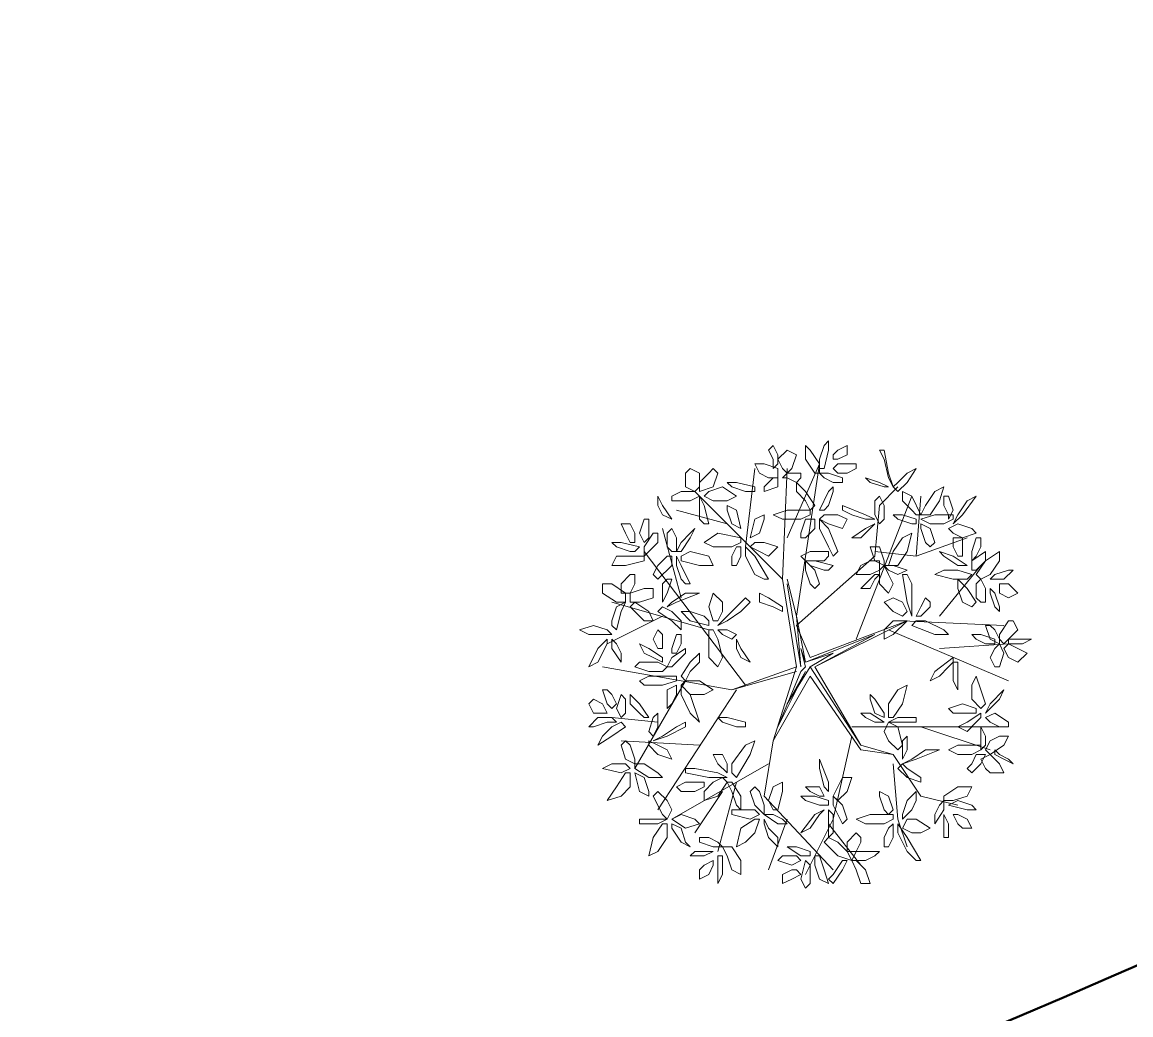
# Model space of a CAD drawing. Header units: millimetres. Extents: x 2364 to 2508, y 1551 to 1771.
# Drawn here: x 2451.59 to 2458.37, y 1623.17 to 1629.25 of the extents above; entities that cross this region are included whole.
import ezdxf

# ---------------------------------------------------------------- set-up
doc = ezdxf.new("R2010")
doc.units = ezdxf.units.MM
doc.layers.add('PDF_0', color=7, linetype='Continuous')

msp = doc.modelspace()

# ---------------------------------------------------------------- linework, layer by layer
at = {"layer": 'PDF_0', "lineweight": 9}
for points in [[(2456.1858, 1626.5184), (2456.2141, 1626.5467), (2456.2141, 1626.6032), (2456.1858, 1626.6596), (2456.1576, 1626.6314), (2456.1858, 1626.5749)], [(2456.2706, 1626.4902), (2456.2423, 1626.5184), (2456.2141, 1626.5749), (2456.2706, 1626.6314), (2456.327, 1626.6032), (2456.2988, 1626.5184)], [(2456.4682, 1626.4902), (2456.44, 1626.4902), (2456.3835, 1626.5749), (2456.3835, 1626.6596), (2456.4118, 1626.6314), (2456.4682, 1626.5467)], [(2456.4682, 1626.5749), (2456.4965, 1626.6596), (2456.5247, 1626.6879), (2456.5247, 1626.6314), (2456.4965, 1626.5184), (2456.4682, 1626.5184)], [(2456.553, 1626.5749), (2456.553, 1626.6032), (2456.5812, 1626.6314), (2456.6377, 1626.6596), (2456.6377, 1626.6032), (2456.5812, 1626.5749)], [(2456.8636, 1626.5749), (2456.8918, 1626.462), (2456.9201, 1626.4055), (2456.8918, 1626.4902), (2456.8636, 1626.6314), (2456.8354, 1626.6314)], [(2455.734, 1626.4902), (2455.734, 1626.4055), (2455.7058, 1626.3772), (2455.6493, 1626.4055), (2455.6493, 1626.4902), (2455.6775, 1626.5184)], [(2455.8187, 1626.5184), (2455.847, 1626.4902), (2455.8187, 1626.4055), (2455.734, 1626.3772), (2455.734, 1626.4337), (2455.7905, 1626.4902)], [(2456.1576, 1626.462), (2456.1011, 1626.4902), (2456.0729, 1626.5467), (2456.1294, 1626.5467), (2456.2141, 1626.5184), (2456.2141, 1626.462)], [(2456.6377, 1626.4902), (2456.5812, 1626.4902), (2456.553, 1626.5184), (2456.5812, 1626.5467), (2456.6942, 1626.5467), (2456.6942, 1626.5184)], [(2456.9201, 1626.4055), (2456.9483, 1626.3772), (2457.0048, 1626.4337), (2457.0613, 1626.5184), (2457.0048, 1626.4902), (2456.9483, 1626.4337)], [(2456.0164, 1626.3772), (2455.9317, 1626.4055), (2455.9035, 1626.4337), (2455.9599, 1626.4337), (2456.0729, 1626.4055), (2456.0729, 1626.3772)], [(2456.1294, 1626.4055), (2456.1294, 1626.3772), (2456.2141, 1626.4055), (2456.2141, 1626.462), (2456.1858, 1626.462)], [(2456.327, 1626.4337), (2456.2706, 1626.462), (2456.2423, 1626.462), (2456.2706, 1626.4902), (2456.3553, 1626.4902), (2456.3553, 1626.462)], [(2456.3835, 1626.3208), (2456.327, 1626.3772), (2456.327, 1626.4337), (2456.3835, 1626.3772), (2456.44, 1626.2925), (2456.4118, 1626.2643)], [(2456.553, 1626.4337), (2456.4965, 1626.462), (2456.4682, 1626.4902), (2456.5247, 1626.4902), (2456.6094, 1626.462), (2456.6094, 1626.4337)], [(2456.7789, 1626.4337), (2456.7506, 1626.462), (2456.8354, 1626.4337), (2456.8918, 1626.4055), (2456.8636, 1626.4055)], [(2455.6211, 1626.3772), (2455.7058, 1626.3772), (2455.734, 1626.349), (2455.6775, 1626.3208), (2455.5646, 1626.3208), (2455.5646, 1626.349)], [(2455.7623, 1626.349), (2455.7905, 1626.3772), (2455.8752, 1626.4055), (2455.9599, 1626.349), (2455.9035, 1626.3208), (2455.8187, 1626.3208)], [(2456.5247, 1626.2925), (2456.553, 1626.3772), (2456.553, 1626.4055), (2456.5247, 1626.3772), (2456.4682, 1626.2643), (2456.4965, 1626.2643)], [(2457.033, 1626.2643), (2456.9766, 1626.3208), (2456.9766, 1626.3772), (2457.033, 1626.349), (2457.0895, 1626.236), (2457.0613, 1626.236)], [(2457.0895, 1626.236), (2457.146, 1626.236), (2457.2025, 1626.3208), (2457.2307, 1626.4055), (2457.1742, 1626.3772), (2457.1178, 1626.2925)], [(2455.5081, 1626.236), (2455.5646, 1626.2078), (2455.5081, 1626.2925), (2455.4799, 1626.349), (2455.4799, 1626.2925)], [(2455.734, 1626.2078), (2455.734, 1626.2925), (2455.734, 1626.349), (2455.7623, 1626.2925), (2455.7905, 1626.1796), (2455.7623, 1626.1796)], [(2455.9317, 1626.1796), (2455.9882, 1626.1513), (2455.9599, 1626.2643), (2455.9035, 1626.2925), (2455.9035, 1626.2643)], [(2456.6659, 1626.236), (2456.7506, 1626.2078), (2456.8071, 1626.2078), (2456.7506, 1626.236), (2456.6094, 1626.2925), (2456.6094, 1626.2643)], [(2456.8354, 1626.1796), (2456.8636, 1626.2078), (2456.8636, 1626.2925), (2456.8354, 1626.349), (2456.8071, 1626.3208), (2456.8071, 1626.236)], [(2457.2307, 1626.2925), (2457.259, 1626.236), (2457.259, 1626.2078), (2457.2872, 1626.2643), (2457.259, 1626.349), (2457.2307, 1626.349)], [(2457.3719, 1626.3208), (2457.4284, 1626.349), (2457.3437, 1626.236), (2457.2872, 1626.1796), (2457.3154, 1626.236)], [(2456.1011, 1626.1231), (2456.0446, 1626.0948), (2456.0729, 1626.2078), (2456.1294, 1626.236), (2456.1294, 1626.2078)], [(2456.3553, 1626.2078), (2456.2423, 1626.2078), (2456.1858, 1626.236), (2456.2706, 1626.2643), (2456.4118, 1626.2643), (2456.4118, 1626.236)], [(2456.4682, 1626.2078), (2456.4965, 1626.236), (2456.5812, 1626.236), (2456.6377, 1626.2078), (2456.6094, 1626.1513), (2456.5247, 1626.1796)], [(2457.033, 1626.1796), (2456.9483, 1626.2078), (2456.9201, 1626.236), (2456.9766, 1626.236), (2457.0613, 1626.2078), (2457.0613, 1626.1796)], [(2457.2307, 1626.1796), (2457.146, 1626.1796), (2457.0895, 1626.2078), (2457.1742, 1626.236), (2457.2872, 1626.236), (2457.2872, 1626.2078)], [(2455.3387, 1626.0666), (2455.3104, 1626.0666), (2455.2822, 1626.1231), (2455.2539, 1626.1796), (2455.3104, 1626.1796), (2455.3387, 1626.1231)], [(2455.4234, 1626.1513), (2455.4234, 1626.0948), (2455.3951, 1626.0666), (2455.3669, 1626.1231), (2455.3951, 1626.2078), (2455.4234, 1626.2078)], [(2456.3553, 1626.0948), (2456.3835, 1626.0948), (2456.44, 1626.1513), (2456.44, 1626.2078), (2456.3835, 1626.2078), (2456.3553, 1626.1231)], [(2456.5247, 1626.0384), (2456.4682, 1626.1513), (2456.4682, 1626.2078), (2456.5247, 1626.1513), (2456.5812, 1626.0101), (2456.553, 1625.9819)], [(2456.7224, 1626.0948), (2456.7789, 1626.1513), (2456.8071, 1626.1796), (2456.7506, 1626.1513), (2456.6659, 1626.0948), (2456.6942, 1626.0948)], [(2457.1178, 1626.0666), (2457.0895, 1626.1513), (2457.0895, 1626.1796), (2457.146, 1626.1513), (2457.1742, 1626.0666), (2457.146, 1626.0384)], [(2457.259, 1626.1513), (2457.2872, 1626.1231), (2457.3437, 1626.0948), (2457.4284, 1626.1231), (2457.4002, 1626.1513), (2457.3154, 1626.1796)], [(2455.4799, 1626.0666), (2455.4234, 1626.0101), (2455.3951, 1625.9819), (2455.3951, 1626.0384), (2455.4516, 1626.1231), (2455.4799, 1626.1231)], [(2455.5363, 1626.0384), (2455.5363, 1626.1231), (2455.5646, 1626.1513), (2455.5928, 1626.0948), (2455.5928, 1626.0101), (2455.5646, 1626.0101)], [(2455.6211, 1626.0666), (2455.6775, 1626.1231), (2455.7058, 1626.1513), (2455.6775, 1626.0948), (2455.6211, 1626.0101), (2455.5928, 1626.0101)], [(2455.9317, 1626.0384), (2455.8187, 1626.0384), (2455.7623, 1626.0666), (2455.847, 1626.1231), (2455.9882, 1626.0948), (2455.9882, 1626.0666)], [(2456.8918, 1625.9254), (2456.9483, 1625.9254), (2457.0048, 1626.0101), (2457.033, 1626.1231), (2456.9766, 1626.0948), (2456.9201, 1626.0101)], [(2457.3437, 1625.9819), (2457.3154, 1625.9819), (2457.2872, 1626.0384), (2457.2872, 1626.0948), (2457.3437, 1626.0948), (2457.3437, 1626.0384)], [(2457.4566, 1626.0384), (2457.4284, 1625.9819), (2457.4002, 1625.9536), (2457.4002, 1626.0101), (2457.4284, 1626.0948), (2457.4566, 1626.0948)], [(2455.3104, 1626.0101), (2455.2257, 1626.0384), (2455.1975, 1626.0666), (2455.2539, 1626.0666), (2455.3669, 1626.0384), (2455.3387, 1626.0101)], [(2455.9317, 1625.9254), (2455.9599, 1625.9254), (2455.9882, 1625.9819), (2455.9882, 1626.0384), (2455.9599, 1626.0384), (2455.9317, 1625.9819)], [(2456.0729, 1625.8689), (2456.0164, 1625.9819), (2456.0164, 1626.0384), (2456.0729, 1625.9819), (2456.1576, 1625.8407), (2456.1294, 1625.8407)], [(2456.0446, 1626.0384), (2456.0729, 1626.0666), (2456.1294, 1626.0666), (2456.2141, 1626.0384), (2456.1576, 1625.9819), (2456.1011, 1626.0101)], [(2456.8354, 1626.0384), (2456.8636, 1625.9536), (2456.8636, 1625.9254), (2456.8071, 1625.9536), (2456.7789, 1626.0384), (2456.8071, 1626.0384)], [(2455.3951, 1625.9819), (2455.3951, 1625.9536), (2455.2822, 1625.9254), (2455.1975, 1625.9254), (2455.2257, 1625.9819), (2455.3387, 1625.9819)], [(2455.4799, 1625.9254), (2455.5363, 1625.9819), (2455.5646, 1625.9819), (2455.5646, 1625.9254), (2455.4799, 1625.8407), (2455.4516, 1625.8689)], [(2455.6211, 1625.8407), (2455.5928, 1625.9254), (2455.5928, 1625.9819), (2455.6211, 1625.9254), (2455.6775, 1625.8124), (2455.6493, 1625.8124)], [(2455.6211, 1625.9819), (2455.6211, 1625.9536), (2455.734, 1625.9254), (2455.8187, 1625.9254), (2455.7905, 1625.9819), (2455.6775, 1626.0101)], [(2456.4965, 1625.9536), (2456.3835, 1625.9536), (2456.3553, 1625.9819), (2456.4118, 1626.0101), (2456.5247, 1626.0101), (2456.5247, 1625.9819)], [(2456.4965, 1625.8972), (2456.4118, 1625.9254), (2456.3835, 1625.9536), (2456.44, 1625.9536), (2456.553, 1625.9254), (2456.5247, 1625.8972)], [(2456.4118, 1625.8124), (2456.3835, 1625.8972), (2456.3835, 1625.9536), (2456.44, 1625.8972), (2456.4682, 1625.8124), (2456.44, 1625.7842)], [(2456.8354, 1625.9536), (2456.8354, 1625.8972), (2456.7789, 1625.8689), (2456.6942, 1625.8689), (2456.7224, 1625.9254), (2456.7789, 1625.9536)], [(2457.3154, 1625.9254), (2457.2307, 1625.9819), (2457.2025, 1626.0101), (2457.2872, 1625.9819), (2457.3719, 1625.9254), (2457.3437, 1625.9254)], [(2457.4849, 1625.9536), (2457.4284, 1625.8972), (2457.4002, 1625.8972), (2457.4002, 1625.9536), (2457.4849, 1626.0101), (2457.4849, 1625.9819)], [(2457.4566, 1625.8407), (2457.4284, 1625.8689), (2457.4849, 1625.9536), (2457.5696, 1626.0101), (2457.5696, 1625.9536), (2457.5131, 1625.8689)], [(2456.8918, 1625.8689), (2456.9201, 1625.8124), (2456.8918, 1625.756), (2456.8354, 1625.8124), (2456.8354, 1625.8972), (2456.8636, 1625.9254)], [(2456.9483, 1625.8689), (2457.0048, 1625.8972), (2456.9201, 1625.9254), (2456.8636, 1625.9254), (2456.8918, 1625.8972)], [(2457.4002, 1625.8689), (2457.3719, 1625.8407), (2457.2872, 1625.8407), (2457.1742, 1625.8689), (2457.2307, 1625.8972), (2457.3154, 1625.8972)], [(2457.5414, 1625.8689), (2457.5131, 1625.8407), (2457.5978, 1625.8407), (2457.6543, 1625.8972), (2457.6261, 1625.8972)], [(2455.3387, 1625.8124), (2455.3104, 1625.756), (2455.2539, 1625.756), (2455.2539, 1625.8124), (2455.3104, 1625.8689), (2455.3387, 1625.8689)], [(2455.5081, 1625.8124), (2455.5081, 1625.7277), (2455.5081, 1625.6995), (2455.5363, 1625.756), (2455.5646, 1625.8407), (2455.5363, 1625.8407)], [(2456.8354, 1625.8689), (2456.8071, 1625.8689), (2456.7789, 1625.8407), (2456.7224, 1625.7842), (2456.7789, 1625.7842), (2456.8071, 1625.8407)], [(2457.033, 1625.8124), (2457.033, 1625.6712), (2457.033, 1625.6148), (2457.0048, 1625.6995), (2456.9766, 1625.8689), (2457.0048, 1625.8689)], [(2457.3437, 1625.6995), (2457.3154, 1625.7842), (2457.3154, 1625.8407), (2457.3719, 1625.7842), (2457.4284, 1625.6995), (2457.4002, 1625.6712)], [(2457.4284, 1625.7277), (2457.4284, 1625.8124), (2457.4566, 1625.8407), (2457.4849, 1625.7842), (2457.4849, 1625.6995), (2457.4566, 1625.6995)], [(2455.1975, 1625.8124), (2455.2822, 1625.756), (2455.2822, 1625.6995), (2455.2257, 1625.6995), (2455.141, 1625.756), (2455.141, 1625.8124)], [(2455.4516, 1625.7842), (2455.4516, 1625.7277), (2455.3669, 1625.6995), (2455.3104, 1625.6995), (2455.3104, 1625.756), (2455.3951, 1625.7842)], [(2455.6493, 1625.756), (2455.5646, 1625.6995), (2455.5363, 1625.6712), (2455.5928, 1625.6995), (2455.734, 1625.756), (2455.7058, 1625.756)], [(2455.847, 1625.5865), (2455.8187, 1625.5865), (2455.7905, 1625.6712), (2455.8187, 1625.756), (2455.8752, 1625.6995), (2455.8752, 1625.643)], [(2456.1858, 1625.6712), (2456.1011, 1625.6995), (2456.1011, 1625.756), (2456.1576, 1625.7277), (2456.2423, 1625.6712), (2456.2423, 1625.643)], [(2457.5414, 1625.6712), (2457.5131, 1625.756), (2457.5131, 1625.7842), (2457.5414, 1625.756), (2457.5696, 1625.6712), (2457.5696, 1625.643)], [(2457.5696, 1625.7842), (2457.5696, 1625.8124), (2457.6261, 1625.8124), (2457.6825, 1625.756), (2457.6261, 1625.7277), (2457.5696, 1625.756)], [(2455.1975, 1625.5865), (2455.2257, 1625.6712), (2455.2822, 1625.6995), (2455.2539, 1625.643), (2455.2257, 1625.5301), (2455.1975, 1625.5583)], [(2455.3104, 1625.6712), (2455.3387, 1625.6995), (2455.4234, 1625.643), (2455.4516, 1625.5865), (2455.3951, 1625.5865), (2455.3387, 1625.643)], [(2455.9882, 1625.643), (2455.9035, 1625.5865), (2455.847, 1625.5583), (2455.9035, 1625.6148), (2456.0164, 1625.7277), (2456.0446, 1625.6995)], [(2457.0048, 1625.643), (2456.9766, 1625.6148), (2456.9201, 1625.643), (2456.8636, 1625.6995), (2456.9201, 1625.7277), (2456.9766, 1625.6995)], [(2457.146, 1625.6995), (2457.1178, 1625.7277), (2457.0895, 1625.6712), (2457.0613, 1625.6148), (2457.0895, 1625.6148), (2457.146, 1625.6712)], [(2455.5081, 1625.6712), (2455.4799, 1625.643), (2455.5646, 1625.5865), (2455.6211, 1625.5301), (2455.6211, 1625.5865), (2455.5646, 1625.643)], [(2455.7623, 1625.6148), (2455.6775, 1625.643), (2455.6211, 1625.643), (2455.6775, 1625.5865), (2455.7905, 1625.5583), (2455.7905, 1625.5865)], [(2455.1975, 1625.5018), (2455.1692, 1625.5301), (2455.0845, 1625.5583), (2454.9998, 1625.5301), (2455.0563, 1625.5018), (2455.141, 1625.5018)], [(2456.9201, 1625.5865), (2456.8636, 1625.5301), (2456.8636, 1625.4736), (2456.9201, 1625.5018), (2457.0048, 1625.5865), (2456.9766, 1625.5865)], [(2457.1178, 1625.5865), (2457.2307, 1625.5301), (2457.259, 1625.5018), (2457.1742, 1625.5018), (2457.033, 1625.5583), (2457.0613, 1625.5865)], [(2457.5414, 1625.5301), (2457.5696, 1625.4736), (2457.5696, 1625.4453), (2457.5131, 1625.4736), (2457.4849, 1625.5583), (2457.5131, 1625.5583)], [(2457.5696, 1625.5018), (2457.6261, 1625.5865), (2457.6543, 1625.5865), (2457.6825, 1625.5301), (2457.5978, 1625.4453), (2457.5696, 1625.4736)], [(2455.5081, 1625.4171), (2455.4799, 1625.4171), (2455.4516, 1625.4736), (2455.4799, 1625.5301), (2455.5081, 1625.5018), (2455.5081, 1625.4453)], [(2455.6211, 1625.4453), (2455.5928, 1625.3889), (2455.5646, 1625.3889), (2455.5646, 1625.4171), (2455.5928, 1625.5018), (2455.6211, 1625.5018)], [(2455.847, 1625.4736), (2455.8752, 1625.3606), (2455.847, 1625.3041), (2455.7905, 1625.3606), (2455.7905, 1625.5301), (2455.8187, 1625.5301)], [(2455.9599, 1625.5018), (2455.9035, 1625.5301), (2455.847, 1625.5301), (2455.8752, 1625.5018), (2455.9317, 1625.4736)], [(2457.4849, 1625.4453), (2457.4284, 1625.4736), (2457.4002, 1625.5018), (2457.4566, 1625.5018), (2457.5414, 1625.4736), (2457.5414, 1625.4453)], [(2455.1127, 1625.3324), (2455.0563, 1625.3041), (2455.1127, 1625.4171), (2455.1692, 1625.4736), (2455.1692, 1625.4453)], [(2455.2539, 1625.3889), (2455.2539, 1625.3324), (2455.1975, 1625.4171), (2455.1975, 1625.4736), (2455.2257, 1625.4453)], [(2455.4516, 1625.3606), (2455.3951, 1625.3889), (2455.3669, 1625.4453), (2455.4234, 1625.4171), (2455.5081, 1625.3606), (2455.5081, 1625.3324)], [(2455.6211, 1625.3606), (2455.5646, 1625.3041), (2455.5363, 1625.3041), (2455.5646, 1625.3606), (2455.6493, 1625.4171), (2455.6493, 1625.3889)], [(2455.9882, 1625.3606), (2456.0446, 1625.3324), (2455.9882, 1625.4171), (2455.9599, 1625.4736), (2455.9599, 1625.4171)], [(2457.5131, 1625.3606), (2457.5414, 1625.4171), (2457.5696, 1625.4453), (2457.5978, 1625.3889), (2457.5696, 1625.3041), (2457.5414, 1625.3041)], [(2457.5978, 1625.4171), (2457.6261, 1625.4453), (2457.6825, 1625.4171), (2457.739, 1625.3889), (2457.6825, 1625.3324), (2457.6261, 1625.3606)], [(2457.6261, 1625.4736), (2457.6261, 1625.4453), (2457.7108, 1625.4453), (2457.7673, 1625.4736), (2457.739, 1625.4736), (2457.6825, 1625.4736)], [(2455.6775, 1625.2759), (2455.734, 1625.3324), (2455.734, 1625.3889), (2455.6775, 1625.3324), (2455.6211, 1625.2477), (2455.6493, 1625.2194)], [(2457.259, 1625.3041), (2457.2025, 1625.2477), (2457.146, 1625.2194), (2457.1742, 1625.2759), (2457.2872, 1625.3606), (2457.2872, 1625.3324)], [(2455.5363, 1625.3041), (2455.5081, 1625.2759), (2455.4234, 1625.2759), (2455.3387, 1625.3041), (2455.3669, 1625.3324), (2455.4799, 1625.3324)], [(2457.3154, 1625.3041), (2457.3154, 1625.1912), (2457.3154, 1625.1629), (2457.2872, 1625.2194), (2457.2872, 1625.3324), (2457.3154, 1625.3324)], [(2455.5081, 1625.1912), (2455.3951, 1625.1912), (2455.3669, 1625.2194), (2455.4234, 1625.2477), (2455.5928, 1625.2477), (2455.5928, 1625.2194)], [(2455.6211, 1625.1912), (2455.6493, 1625.2194), (2455.734, 1625.2194), (2455.8187, 1625.1629), (2455.7623, 1625.1347), (2455.6775, 1625.1347)], [(2457.4566, 1625.05), (2457.4849, 1625.0782), (2457.4566, 1625.1629), (2457.4284, 1625.2477), (2457.4002, 1625.1912), (2457.4002, 1625.1065)], [(2455.1975, 1625.1347), (2455.2257, 1625.0782), (2455.1975, 1625.05), (2455.1692, 1625.0782), (2455.141, 1625.1629), (2455.1692, 1625.1629)], [(2455.5363, 1625.05), (2455.5646, 1625.0782), (2455.5928, 1625.1347), (2455.5928, 1625.1912), (2455.5363, 1625.1629), (2455.5363, 1625.1065)], [(2455.6775, 1625.0217), (2455.734, 1624.9653), (2455.6775, 1625.1347), (2455.6211, 1625.1912), (2455.6211, 1625.1347)], [(2456.8918, 1624.9935), (2456.9201, 1624.9935), (2456.9766, 1625.0782), (2457.0048, 1625.1912), (2456.9483, 1625.1629), (2456.8918, 1625.0782)], [(2457.5696, 1625.1065), (2457.5978, 1625.1629), (2457.5131, 1625.0782), (2457.4849, 1625.0217), (2457.5131, 1625.05)], [(2455.1692, 1625.0217), (2455.141, 1625.0217), (2455.0845, 1625.0217), (2455.0563, 1625.0782), (2455.0845, 1625.1065), (2455.141, 1625.0782)], [(2455.2822, 1625.1065), (2455.2539, 1625.1347), (2455.2257, 1625.05), (2455.2539, 1624.9935), (2455.2822, 1625.0217)], [(2455.3669, 1625.0217), (2455.3104, 1625.0782), (2455.3104, 1625.1347), (2455.3669, 1625.0782), (2455.4234, 1624.9935), (2455.3951, 1624.9935)], [(2456.8071, 1625.0217), (2456.7789, 1625.1065), (2456.7789, 1625.1347), (2456.8071, 1625.1065), (2456.8636, 1625.0217), (2456.8636, 1624.9935)], [(2457.3719, 1625.0217), (2457.2872, 1625.0217), (2457.259, 1625.05), (2457.3437, 1625.0782), (2457.4284, 1625.05), (2457.4284, 1625.0217)], [(2455.4516, 1624.9935), (2455.4799, 1625.0217), (2455.4799, 1624.937), (2455.4516, 1624.8805), (2455.4234, 1624.9088)], [(2456.8071, 1624.9653), (2456.8636, 1624.9653), (2456.7789, 1625.0217), (2456.7224, 1625.0217), (2456.7506, 1624.9935)], [(2457.4284, 1624.9653), (2457.3719, 1624.9088), (2457.3154, 1624.937), (2457.3719, 1624.9653), (2457.4566, 1625.0217), (2457.4566, 1624.9935)], [(2457.5696, 1624.937), (2457.5131, 1624.9653), (2457.4849, 1624.9935), (2457.5414, 1625.0217), (2457.6261, 1624.9653), (2457.6261, 1624.937)], [(2455.1692, 1624.9653), (2455.0845, 1624.937), (2455.0563, 1624.937), (2455.1127, 1624.9935), (2455.1975, 1624.9935), (2455.2257, 1624.9653)], [(2455.2539, 1624.9653), (2455.2822, 1624.937), (2455.1975, 1624.8805), (2455.1127, 1624.8241), (2455.141, 1624.8805), (2455.1975, 1624.937)], [(2455.5928, 1624.937), (2455.5081, 1624.8805), (2455.4516, 1624.8523), (2455.5363, 1624.8805), (2455.6493, 1624.937), (2455.6493, 1624.9653)], [(2455.9599, 1624.937), (2455.8752, 1624.9653), (2455.847, 1624.9935), (2455.9035, 1624.9935), (2456.0164, 1624.9653), (2456.0164, 1624.937)], [(2456.8918, 1624.8523), (2456.8636, 1624.9088), (2456.8918, 1624.9653), (2456.9483, 1624.937), (2456.9766, 1624.8241), (2456.9483, 1624.7958)], [(2457.033, 1624.9653), (2456.9201, 1624.9653), (2456.8918, 1624.9653), (2456.9483, 1624.9935), (2457.0613, 1624.9935), (2457.0613, 1624.9653)], [(2457.4849, 1624.8805), (2457.4566, 1624.937), (2457.4566, 1624.8241), (2457.4566, 1624.7958), (2457.4849, 1624.8241)], [(2456.9766, 1624.8523), (2457.0048, 1624.8805), (2457.0048, 1624.7958), (2456.9766, 1624.7393), (2456.9766, 1624.7676)], [(2457.5131, 1624.8523), (2457.5696, 1624.8805), (2457.6261, 1624.8805), (2457.5978, 1624.8241), (2457.5131, 1624.7676), (2457.4849, 1624.7958)], [(2455.3104, 1624.8241), (2455.3387, 1624.7393), (2455.3387, 1624.7111), (2455.2822, 1624.7393), (2455.2539, 1624.8241), (2455.2822, 1624.8523)], [(2455.4234, 1624.8523), (2455.4234, 1624.8241), (2455.4799, 1624.7676), (2455.5646, 1624.7393), (2455.5363, 1624.7958), (2455.4799, 1624.8241)], [(2455.9317, 1624.7111), (2456.0164, 1624.8241), (2456.0729, 1624.8523), (2456.0446, 1624.7676), (2455.9599, 1624.6264), (2455.9317, 1624.6546)], [(2457.4002, 1624.7676), (2457.3154, 1624.7676), (2457.259, 1624.7958), (2457.3154, 1624.8241), (2457.4566, 1624.8241), (2457.4566, 1624.7958)], [(2455.847, 1624.7676), (2455.8187, 1624.7676), (2455.847, 1624.7111), (2455.9035, 1624.6546), (2455.9035, 1624.7111), (2455.8752, 1624.7676)], [(2456.4682, 1624.6829), (2456.4682, 1624.7393), (2456.5247, 1624.5981), (2456.5247, 1624.5417), (2456.4965, 1624.5699)], [(2457.1178, 1624.7958), (2457.033, 1624.7393), (2456.9766, 1624.7111), (2457.0613, 1624.7393), (2457.2025, 1624.7958), (2457.1742, 1624.7958)], [(2457.4002, 1624.7111), (2457.4284, 1624.7676), (2457.4849, 1624.7676), (2457.4566, 1624.7111), (2457.4002, 1624.6546), (2457.3719, 1624.6829)], [(2457.4566, 1624.7393), (2457.5131, 1624.7676), (2457.5696, 1624.7111), (2457.5978, 1624.6546), (2457.5131, 1624.6546), (2457.4849, 1624.6829)], [(2457.5414, 1624.7958), (2457.5414, 1624.7676), (2457.5978, 1624.7393), (2457.6543, 1624.7111), (2457.6261, 1624.7393), (2457.5696, 1624.7676)], [(2455.1975, 1624.7111), (2455.141, 1624.6829), (2455.2539, 1624.6546), (2455.3104, 1624.6829), (2455.2822, 1624.7111)], [(2455.3951, 1624.7111), (2455.4799, 1624.6546), (2455.5081, 1624.6264), (2455.4234, 1624.6264), (2455.3387, 1624.6829), (2455.3387, 1624.7111)], [(2455.7058, 1624.6829), (2455.847, 1624.6546), (2455.9035, 1624.6264), (2455.7905, 1624.6264), (2455.6493, 1624.6546), (2455.6493, 1624.6829)], [(2456.9766, 1624.7111), (2456.9483, 1624.6829), (2457.0048, 1624.6264), (2457.0895, 1624.5981), (2457.0895, 1624.6264), (2457.0048, 1624.6829)], [(2455.3104, 1624.6546), (2455.2822, 1624.6546), (2455.2257, 1624.5699), (2455.1692, 1624.4852), (2455.2539, 1624.5134), (2455.3104, 1624.5699)], [(2455.3951, 1624.6264), (2455.3387, 1624.6546), (2455.3669, 1624.5417), (2455.4234, 1624.5134), (2455.4234, 1624.5417)], [(2455.7058, 1624.5417), (2455.6211, 1624.5417), (2455.5928, 1624.5699), (2455.6493, 1624.5981), (2455.7623, 1624.5981), (2455.7623, 1624.5699)], [(2455.8752, 1624.6264), (2455.9035, 1624.5981), (2455.847, 1624.5134), (2455.7623, 1624.4852), (2455.7623, 1624.5417), (2455.8187, 1624.5981)], [(2455.9317, 1624.5417), (2455.9599, 1624.4569), (2455.9882, 1624.4287), (2455.9882, 1624.5134), (2455.9317, 1624.5981), (2455.9035, 1624.5981)], [(2456.1576, 1624.4852), (2456.1858, 1624.5699), (2456.2423, 1624.5981), (2456.2423, 1624.5417), (2456.2141, 1624.4287), (2456.1858, 1624.4287)], [(2456.553, 1624.5134), (2456.5812, 1624.4852), (2456.6377, 1624.5417), (2456.6659, 1624.6264), (2456.6094, 1624.6264), (2456.5812, 1624.5699)], [(2455.5363, 1624.4852), (2455.5646, 1624.4287), (2455.5363, 1624.3722), (2455.5081, 1624.4005), (2455.4516, 1624.5134), (2455.4799, 1624.5417)], [(2456.1011, 1624.5417), (2456.1294, 1624.4569), (2456.1294, 1624.4005), (2456.0729, 1624.4569), (2456.0446, 1624.5417), (2456.0729, 1624.5699)], [(2456.4118, 1624.5417), (2456.3835, 1624.5699), (2456.4682, 1624.5699), (2456.4965, 1624.5134), (2456.4682, 1624.5134)], [(2456.8636, 1624.4287), (2456.8354, 1624.5134), (2456.8354, 1624.5417), (2456.8918, 1624.5134), (2456.9201, 1624.4287), (2456.8918, 1624.4005)], [(2457.033, 1624.4287), (2457.0613, 1624.4852), (2457.0613, 1624.5417), (2457.0048, 1624.4852), (2456.9766, 1624.4005), (2456.9766, 1624.3722)], [(2457.2307, 1624.4852), (2457.2307, 1624.5134), (2457.3154, 1624.5699), (2457.4002, 1624.5699), (2457.3719, 1624.5134), (2457.2872, 1624.4852)], [(2456.5247, 1624.4569), (2456.5247, 1624.4852), (2456.44, 1624.5134), (2456.3553, 1624.5134), (2456.3835, 1624.4852), (2456.4682, 1624.4569)], [(2456.5812, 1624.4005), (2456.553, 1624.4569), (2456.553, 1624.5134), (2456.6094, 1624.4569), (2456.6377, 1624.3722), (2456.6094, 1624.344)], [(2457.1742, 1624.4005), (2457.1742, 1624.344), (2457.2307, 1624.4287), (2457.2307, 1624.4852), (2457.2025, 1624.4569)], [(2457.3154, 1624.4852), (2457.259, 1624.4569), (2457.3719, 1624.4287), (2457.4284, 1624.4287), (2457.4002, 1624.4569)], [(2455.6211, 1624.4005), (2455.5646, 1624.3722), (2455.6493, 1624.3157), (2455.734, 1624.344), (2455.7058, 1624.3722)], [(2455.9882, 1624.4287), (2456.0729, 1624.4287), (2456.1011, 1624.4005), (2456.0446, 1624.3722), (2455.9317, 1624.4005), (2455.9317, 1624.4287)], [(2456.1858, 1624.4005), (2456.1294, 1624.4005), (2456.2141, 1624.344), (2456.2706, 1624.344), (2456.2423, 1624.3722)], [(2456.4118, 1624.3157), (2456.3553, 1624.2875), (2456.44, 1624.4005), (2456.4965, 1624.4287), (2456.4682, 1624.4005)], [(2456.553, 1624.3157), (2456.553, 1624.4005), (2456.5247, 1624.4287), (2456.5247, 1624.3722), (2456.5247, 1624.2593), (2456.553, 1624.2875)], [(2456.8636, 1624.344), (2456.7506, 1624.344), (2456.6942, 1624.3722), (2456.7789, 1624.4005), (2456.9201, 1624.4005), (2456.9201, 1624.3722)], [(2457.2307, 1624.3157), (2457.2307, 1624.3722), (2457.2307, 1624.4005), (2457.259, 1624.344), (2457.259, 1624.2593), (2457.2307, 1624.2593)], [(2457.2872, 1624.4005), (2457.3154, 1624.4005), (2457.3719, 1624.3722), (2457.4002, 1624.3157), (2457.3437, 1624.3157), (2457.3154, 1624.344)], [(2455.4234, 1624.3722), (2455.5081, 1624.3722), (2455.5363, 1624.3722), (2455.4799, 1624.344), (2455.3669, 1624.344), (2455.3669, 1624.3722)], [(2455.5363, 1624.344), (2455.5081, 1624.344), (2455.4516, 1624.2593), (2455.4234, 1624.1463), (2455.4799, 1624.1745), (2455.5363, 1624.2593)], [(2455.6211, 1624.3157), (2455.6493, 1624.231), (2455.6775, 1624.2028), (2455.6211, 1624.231), (2455.5646, 1624.3157), (2455.5646, 1624.344)], [(2456.1011, 1624.3722), (2456.0729, 1624.3722), (2455.9882, 1624.3157), (2455.9599, 1624.2028), (2456.0164, 1624.231), (2456.0729, 1624.2875)], [(2456.1576, 1624.3157), (2456.2141, 1624.2593), (2456.2141, 1624.2028), (2456.1576, 1624.2593), (2456.1294, 1624.344), (2456.1294, 1624.3722)], [(2456.8636, 1624.2028), (2456.8918, 1624.2028), (2456.9201, 1624.2593), (2456.9201, 1624.344), (2456.8918, 1624.3157), (2456.8636, 1624.2593)], [(2457.0048, 1624.1745), (2456.9483, 1624.2875), (2456.9483, 1624.344), (2457.0048, 1624.2593), (2457.0895, 1624.1181), (2457.0613, 1624.1181)], [(2456.9766, 1624.3157), (2457.0048, 1624.3722), (2457.0613, 1624.3722), (2457.146, 1624.3157), (2457.0895, 1624.2875), (2457.033, 1624.2875)], [(2455.7905, 1624.2593), (2455.847, 1624.231), (2455.8752, 1624.2028), (2455.8187, 1624.2028), (2455.734, 1624.231), (2455.734, 1624.2593)], [(2456.5812, 1624.231), (2456.6377, 1624.1745), (2456.6659, 1624.1181), (2456.5812, 1624.1463), (2456.4965, 1624.231), (2456.5247, 1624.2593)], [(2456.7224, 1624.231), (2456.6942, 1624.1745), (2456.6377, 1624.1745), (2456.6377, 1624.231), (2456.6942, 1624.2875), (2456.7224, 1624.2593)], [(2455.8752, 1624.2028), (2455.9317, 1624.2028), (2455.9882, 1624.1181), (2455.9882, 1624.0333), (2455.9317, 1624.0616), (2455.9035, 1624.1463)], [(2456.327, 1624.2028), (2456.2706, 1624.2028), (2456.3553, 1624.1463), (2456.4118, 1624.1463), (2456.4118, 1624.1745)], [(2455.7058, 1624.1745), (2455.6775, 1624.1463), (2455.7623, 1624.1463), (2455.8187, 1624.1745), (2455.7623, 1624.1745)], [(2455.8187, 1624.1181), (2455.8187, 1624.0898), (2455.7905, 1624.0333), (2455.734, 1624.0051), (2455.734, 1624.0616), (2455.7623, 1624.0898)], [(2455.8752, 1624.1181), (2455.8752, 1624.0333), (2455.847, 1623.9769), (2455.847, 1624.0616), (2455.847, 1624.1463), (2455.8752, 1624.1463)], [(2456.2423, 1624.1463), (2456.2141, 1624.1181), (2456.2988, 1624.0898), (2456.3553, 1624.1181), (2456.327, 1624.1463)], [(2456.4118, 1624.0616), (2456.4118, 1623.9769), (2456.3835, 1623.9486), (2456.3553, 1624.0051), (2456.3835, 1624.1181), (2456.4118, 1624.0898)], [(2456.44, 1624.1463), (2456.4682, 1624.1463), (2456.4965, 1624.0616), (2456.5247, 1623.9769), (2456.4682, 1624.0051), (2456.44, 1624.0898)], [(2456.553, 1624.0333), (2456.6094, 1624.1181), (2456.6377, 1624.1181), (2456.6094, 1624.0616), (2456.553, 1623.9769), (2456.5247, 1624.0051)], [(2456.8354, 1624.1745), (2456.8071, 1624.1463), (2456.7506, 1624.1181), (2456.6659, 1624.1181), (2456.6942, 1624.1745), (2456.7789, 1624.1745)], [(2456.6659, 1624.1181), (2456.6942, 1624.1181), (2456.7506, 1624.0616), (2456.7789, 1623.9769), (2456.7224, 1623.9769), (2456.6942, 1624.0616)], [(2456.327, 1624.0616), (2456.3553, 1624.0333), (2456.2988, 1624.0051), (2456.2423, 1623.9769), (2456.2423, 1624.0333), (2456.2988, 1624.0616)]]:
    msp.add_lwpolyline(points, close=True, dxfattribs=at)
for points in [[(2456.0164, 1626.0384), (2456.0729, 1626.5184)], [(2456.2423, 1625.8407), (2456.2706, 1626.5184)], [(2456.2706, 1626.0948), (2456.4682, 1626.5467), (2456.327, 1625.6148), (2456.2706, 1625.8407)], [(2456.2706, 1625.8124), (2456.3553, 1625.3041), (2456.327, 1625.6148), (2456.3835, 1625.3324), (2456.8071, 1625.5018), (2456.44, 1625.3041), (2457.0048, 1625.5865), (2456.4118, 1625.3606), (2456.327, 1625.5583), (2456.8071, 1625.9819), (2456.8354, 1626.2925), (2456.9483, 1626.4055)], [(2457.3154, 1624.4569), (2457.0895, 1624.5134), (2456.9201, 1624.7676), (2456.7224, 1624.7958), (2456.4118, 1625.2477), (2456.1858, 1624.8523), (2456.327, 1625.3041), (2456.2423, 1625.8407), (2455.734, 1626.349)], [(2456.6942, 1625.4736), (2457.033, 1626.349)], [(2456.8071, 1626.0101), (2457.0613, 1625.9819), (2457.0895, 1626.349)], [(2455.9035, 1626.1796), (2455.5928, 1626.2643)], [(2455.6211, 1625.7277), (2455.5081, 1626.1513)], [(2457.0613, 1625.9819), (2457.3719, 1626.0948)], [(2456.0164, 1625.1912), (2455.3951, 1626.0101)], [(2457.2025, 1625.6148), (2457.4566, 1625.9254)], [(2455.7905, 1625.5301), (2455.1975, 1625.6995)], [(2455.5081, 1625.6148), (2455.1692, 1625.4453)], [(2456.9766, 1625.5865), (2457.5978, 1625.5583)], [(2456.8918, 1625.5301), (2457.6261, 1625.2194)], [(2456.4118, 1625.3041), (2456.2706, 1625.0782), (2456.3835, 1625.2759), (2456.2141, 1624.937), (2456.3553, 1625.2759), (2456.3835, 1625.3041), (2456.3553, 1625.4171), (2456.3835, 1625.3324), (2456.553, 1625.3889), (2456.4118, 1625.3041), (2456.7224, 1624.8241), (2456.44, 1625.3041), (2456.7224, 1624.8241), (2456.9201, 1624.7676)], [(2457.2025, 1625.4171), (2457.6261, 1625.4453)], [(2455.9317, 1625.1629), (2455.141, 1625.3041)], [(2456.327, 1625.2759), (2455.9317, 1625.1629), (2456.327, 1625.3041)], [(2455.6493, 1625.2194), (2455.3387, 1624.6829)], [(2455.9599, 1625.1629), (2455.4799, 1624.4287)], [(2455.4799, 1624.9653), (2455.1975, 1624.9935)], [(2456.6659, 1624.937), (2457.5978, 1624.937)], [(2457.0895, 1624.937), (2457.5131, 1624.7958)], [(2456.6659, 1624.8805), (2456.553, 1624.3722), (2456.3835, 1624.0333)], [(2455.734, 1624.8241), (2455.2539, 1624.8523)], [(2456.1858, 1624.8523), (2456.1294, 1624.5134), (2456.553, 1624.0616)], [(2456.1576, 1624.7111), (2455.5646, 1624.3722)], [(2456.9201, 1624.7111), (2456.9483, 1624.3722), (2457.0048, 1624.2028)], [(2455.9599, 1624.5981), (2455.847, 1624.1745)], [(2455.8752, 1624.5417), (2455.7058, 1624.2875)], [(2456.2706, 1624.3722), (2456.1576, 1624.0616)], [(2456.5247, 1624.344), (2456.7224, 1624.0898)]]:
    msp.add_lwpolyline(points, dxfattribs=at)
at = {"layer": 'PDF_0', "lineweight": 50}
msp.add_arc((2440.0751, 1664.9102), 45.3105, 248.60962, 338.61513, dxfattribs=at)

doc.saveas('drawing.dxf')
